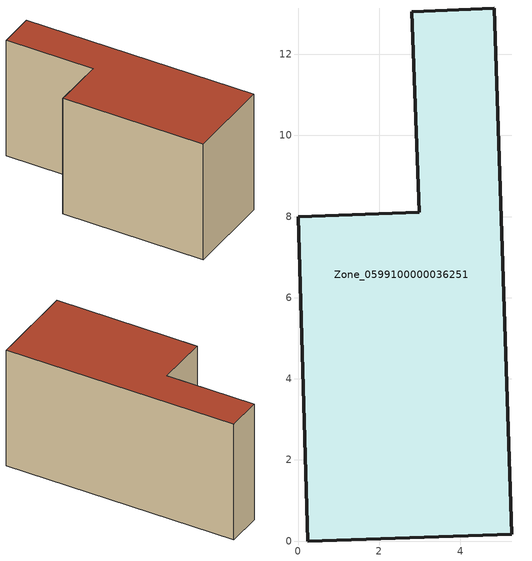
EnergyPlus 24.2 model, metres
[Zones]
Zone_0599100000036251
 floor ground (C_G): 2.8,13.05 4.83,13.14 5.27,0.17 0.23,0 0,8 2.98,8.1 z0
 wall outside (C_F): 0.23,0 5.27,0.17 4.83,13.14 2.8,13.05 2.98,8.1 0,8 0.23,0 z0:6.92
 roof outside (C_R): 4.83,13.14 2.8,13.05 2.98,8.1 0,8 0.23,0 5.27,0.17 z6.92
[BUILDING]
Pand.0599100000036251: North Axis=0; Terrain=City; Loads Convergence Tolerance Value=0.04; Temperature Convergence Tolerance Value=0.4; Solar Distribution=FullExterior; Maximum Number of Warmup Days=25; Minimum Number of Warmup Days=1
[Site:Location]
Rotterdam.The.Hague.AP_ZH_NLD Design_Conditions: Latitude=51.96; Longitude=4.45; Time Zone=1; Elevation=-4.5
[SITE:GROUNDTEMPERATURE:BUILDINGSURFACE]
18, 18, 18, 18, 18, 18, 18, 18, 18, 18, 18, 18
[MATERIAL] Thermal Absorptance=0.9; Solar Absorptance=0.7; Visible Absorptance=0.7
Name | Roughness | Thickness | Conductivity | Density | Specific Heat
G.TI.1946 | MediumSmooth | 0.15 | 1 | 540 | 1210
F.TI.1946 | Rough | 0.3 | 0.857143 | 1920 | 840
R.TI.1946 | MediumRough | 0.2 | 0.1 | 1500 | 1000
[CONSTRUCTION]
C_G: G.TI.1946
C_F: F.TI.1946
C_R: R.TI.1946
[ZONE]
Zone_0599100000036251: Type=1; Multiplier=1; Ceiling Height=Autocalculate; Volume=Autocalculate; Floor Area=autocalculate; Part of Total Floor Area=Yes
[ZONEINFILTRATION:DESIGNFLOWRATE]
Infil_Zone_0599100000036251: Zone or ZoneList or Space or SpaceList=Zone_0599100000036251; Schedule=AlwaysOn; Design Flow Rate Calculation Method=Flow/Area; Flow Rate per Floor Area=0.003; Constant Term Coefficient=1; Temperature Term Coefficient=0; Velocity Term Coefficient=0; Velocity Squared Term Coefficient=0
[HVACTEMPLATE:ZONE:IDEALLOADSAIRSYSTEM]
Zone_0599100000036251: Maximum Heating Supply Air Temperature=50; Minimum Cooling Supply Air Temperature=13; Maximum Heating Supply Air Humidity Ratio=0.0156; Minimum Cooling Supply Air Humidity Ratio=0.0077; Heating Limit=NoLimit; Cooling Limit=NoLimit; Dehumidification Control Type=ConstantSensibleHeatRatio; Cooling Sensible Heat Ratio=0.7; Dehumidification Setpoint=60; Humidification Control Type=None; Humidification Setpoint=30; Outdoor Air Method=None; Outdoor Air Flow Rate per Person=0.00944; Outdoor Air Flow Rate per Zone Floor Area=0; Outdoor Air Flow Rate per Zone=0; Demand Controlled Ventilation Type=None; Outdoor Air Economizer Type=NoEconomizer; Heat Recovery Type=None; Sensible Heat Recovery Effectiveness=0.7; Latent Heat Recovery Effectiveness=0.65
[ZONECONTROL:THERMOSTAT]
ThermostatControl_Zone_0599100000036251: Zone or ZoneList=Zone_0599100000036251; Control Type Schedule=DualSetpointControlType; Control 1=Thermostat_Zone_0599100000036251; Temperature Difference Between Cutout And Setpoint=0
[THERMOSTATSETPOINT:DUALSETPOINT]
Thermostat_Zone_0599100000036251: Heating Setpoint Temperature Schedule=HeatingSetpoint_Zone_0599100000036251; Cooling Setpoint Temperature Schedule=CoolingSetpoint_Zone_0599100000036251
[SCHEDULE:COMPACT]
HeatingSetpoint_Zone_0599100000036251: Through: 12/31, For: AllDays, Until: 24:00, 21
CoolingSetpoint_Zone_0599100000036251: Through: 12/31, For: AllDays, Until: 24:00, 24
DualSetpointControlType: Through: 12/31, For: AllDays, Until: 24:00, 4
AlwaysOn: Through: 12/31, For: AllDays, Until: 24:00, 1
